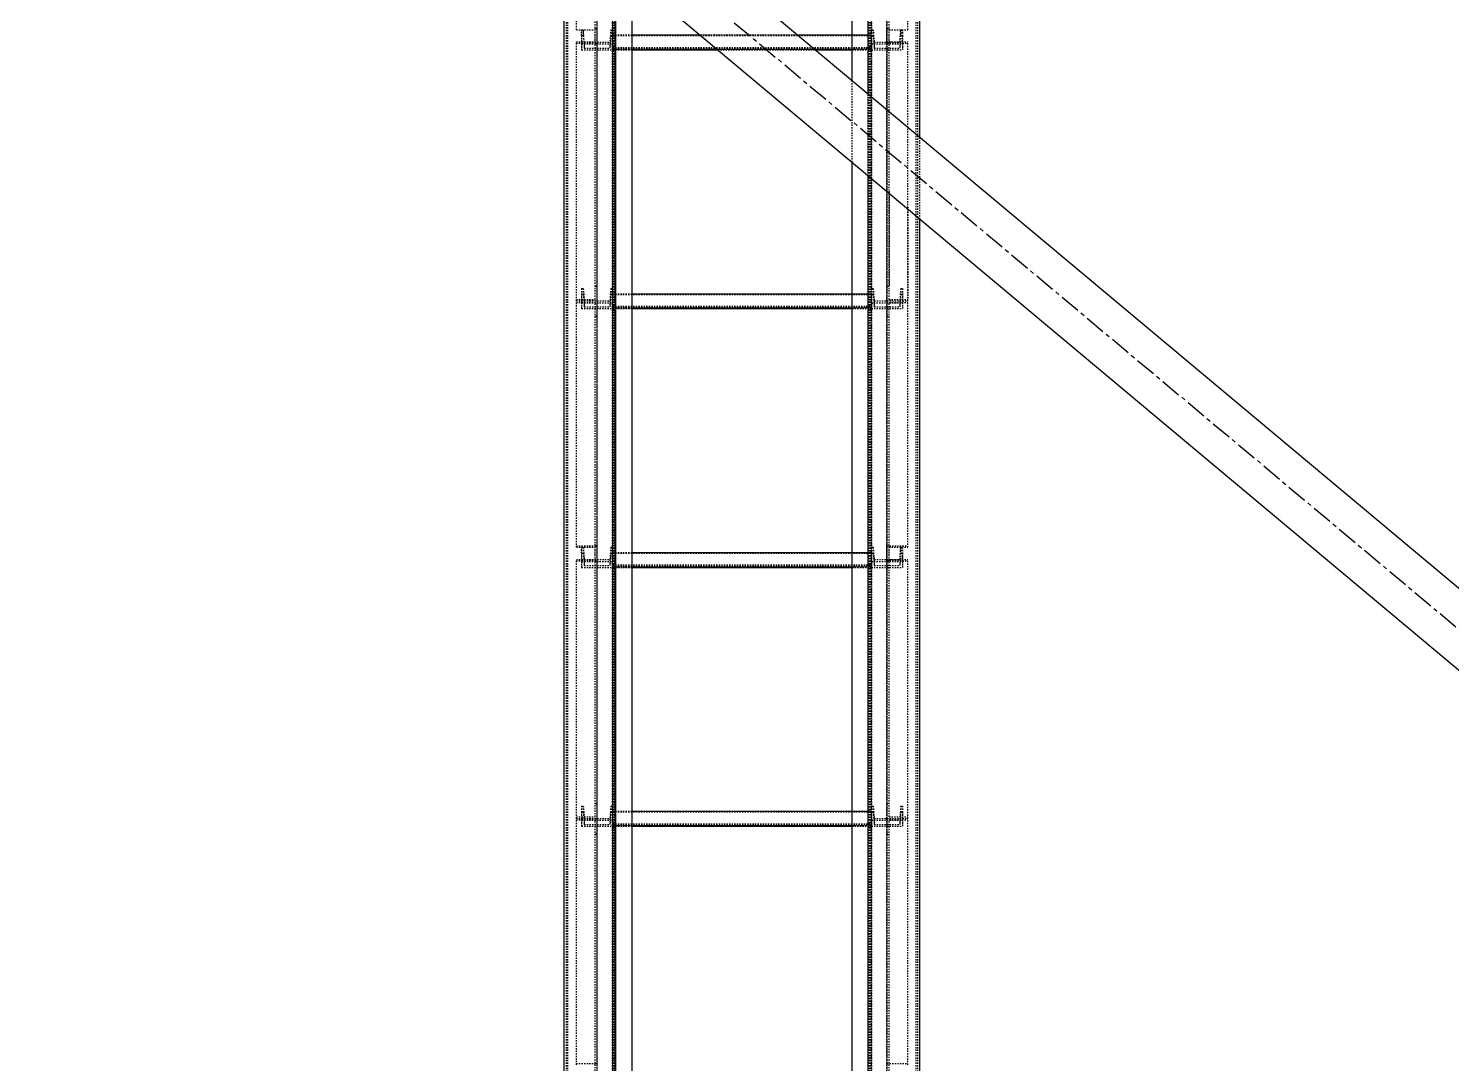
# Model space of a CAD drawing. Header units: millimetres. Extents: x 5143 to 30813, y 232 to 21408.
# Drawn here: x 24339 to 24889, y 10978 to 11378 of the extents above; entities that cross this region are included whole.
import ezdxf

# ---------------------------------------------------------------- set-up
doc = ezdxf.new("R2010")
doc.units = ezdxf.units.MM
doc.header["$LTSCALE"] = 0.25
for name, pattern in [('CENTER', [50.8, 31.75, -6.35, 6.35, -6.35]), ('XKITLINE00', [0]), ('XKITLINE02', [4, 2, -2]), ('XKITLINE03', [6, 3, -1, 1, -1])]:
    doc.linetypes.add(name, pattern=pattern)

msp = doc.modelspace()

# ---------------------------------------------------------------- linework, layer by layer
at = {"color": 1, "linetype": 'XKITLINE03'}
for p, q in [((24559, 10814.34), (24559, 12467.81)), ((24670.99, 10814.34), (24670.99, 12467.81)), ((24565, 12460.27), (24565, 10820.27)), ((24665, 10820.27), (24665, 12460.27)), ((24559, 11273.08), (24559, 11372.59)), ((24565, 11370.06), (24565, 11372.33)), ((24565, 11370.31), (24664.97, 11370.31)), ((24664.97, 11372.33), (24664.97, 11370.06)), ((24670.98, 11372.59), (24670.98, 11273.08)), ((24559, 11178.44), (24559, 11273.08)), ((24565, 11270.08), (24565, 11272.36)), ((24565, 11270.33), (24664.97, 11270.33)), ((24664.97, 11272.36), (24664.97, 11270.08)), ((24670.98, 11273.08), (24670.98, 11178.44)), ((24559, 11073.12), (24559, 11172.63)), ((24565, 11170.1), (24565, 11172.38)), ((24565, 11170.35), (24664.97, 11170.35)), ((24664.97, 11172.38), (24664.97, 11170.1)), ((24670.98, 11172.63), (24670.98, 11073.12)), ((24559, 10978.48), (24559, 11073.12)), ((24565, 11070.12), (24565, 11072.4)), ((24664.97, 11072.4), (24664.97, 11070.12)), ((24670.98, 11073.12), (24670.98, 10978.48)), ((24565, 11070.37), (24664.97, 11070.37))]:
    msp.add_line(p, q, dxfattribs=at)
at = {"color": 3, "linetype": 'XKITLINE02'}
for p, q in [((24546.3, 10867.93), (24546.3, 12464.01)), ((24547.15, 10820.27), (24547.15, 12464.01)), ((24547.68, 10820.27), (24547.68, 12464.27)), ((24564.91, 10820.27), (24564.92, 12464.27)), ((24565.45, 10820.27), (24565.45, 12464.01)), ((24664.54, 10820.27), (24664.54, 12464.01)), ((24665.07, 10820.27), (24665.07, 12464.27)), ((24682.31, 10820.27), (24682.31, 12464.27)), ((24682.84, 10820.27), (24682.84, 12464.01)), ((24565, 10820.27), (24565, 12460.68)), ((24565.85, 10820.3), (24565.85, 12460.65)), ((24572.5, 10884.14), (24572.5, 12460.66)), ((24657.5, 10820.66), (24657.5, 12460.66)), ((24664.15, 10820.3), (24664.15, 12460.65)), ((24665, 10820.27), (24665, 12460.68)), ((24663.69, 10854.23), (24663.69, 12426.32)), ((24566.3, 10880.3), (24566.3, 12400.21)), ((24565, 12377.22), (24565, 10820.27)), ((24565.85, 12377.22), (24565.85, 10820.3)), ((24551, 11377.81), (24551, 11473.04)), ((24558.2, 11372.47), (24558.2, 11472.44)), ((24559, 11372.47), (24559, 11473.04)), ((24670.98, 11372.47), (24670.98, 11473.04)), ((24671.78, 11372.47), (24671.78, 11472.44)), ((24678.98, 11377.81), (24678.98, 11473.04)), ((24551, 11377.81), (24558.2, 11377.81)), ((24551, 11273.08), (24551, 11373.16)), ((24551, 11373.16), (24558.2, 11373.16)), ((24553, 11375.56), (24553, 11377.83)), ((24553, 11377.83), (24553.68, 11377.83)), ((24553, 11377.81), (24553, 11372.33)), ((24553, 11375.56), (24553.68, 11375.56)), ((24553, 11375.56), (24553, 11370.06)), ((24553.68, 11377.83), (24553.68, 11375.56)), ((24554.06, 11373.03), (24553.68, 11377.83)), ((24553.68, 11375.56), (24554.06, 11370.76)), ((24554.06, 11373.03), (24554.06, 11370.76)), ((24554.06, 11373.03), (24563.93, 11373.03)), ((24558.2, 11273.65), (24558.2, 11378.28)), ((24558.2, 11378.28), (24559, 11378.28)), ((24559, 11273.08), (24559, 11378.28)), ((24564.32, 11377.83), (24563.93, 11373.03)), ((24564.32, 11375.56), (24563.93, 11370.76)), ((24563.93, 11373.03), (24563.93, 11370.76)), ((24564.32, 11377.83), (24564.32, 11375.56)), ((24564.32, 11377.83), (24565, 11377.83)), ((24564.32, 11375.56), (24565, 11375.56)), ((24565, 11377.83), (24565, 11375.56)), ((24565, 11377.83), (24565, 11372.33)), ((24565, 11370.06), (24565, 11375.81)), ((24565, 11375.81), (24572.5, 11375.81)), ((24565, 11375.79), (24664.97, 11375.79)), ((24565, 11375.58), (24664.97, 11375.58)), ((24565, 11375.56), (24565, 11370.06)), ((24565, 11375.56), (24664.97, 11375.56)), ((24598.78, 11375.81), (24636.54, 11375.81)), ((24657.5, 11375.81), (24664.97, 11375.81)), ((24664.97, 11370.06), (24664.97, 11375.81)), ((24664.97, 11377.83), (24664.97, 11372.33)), ((24664.97, 11377.83), (24665.66, 11377.83)), ((24664.97, 11377.83), (24664.97, 11375.56)), ((24664.97, 11375.56), (24664.97, 11370.06)), ((24664.97, 11375.56), (24665.66, 11375.56)), ((24665.66, 11377.83), (24666.04, 11373.03)), ((24665.66, 11377.83), (24665.66, 11375.56)), ((24665.66, 11375.56), (24666.04, 11370.76)), ((24666.04, 11373.03), (24675.91, 11373.03)), ((24666.04, 11373.03), (24666.04, 11370.76)), ((24670.98, 11316.16), (24670.98, 11378.28)), ((24670.98, 11378.28), (24671.78, 11378.28)), ((24671.78, 11273.65), (24671.78, 11378.28)), ((24671.78, 11377.81), (24678.98, 11377.81)), ((24671.78, 11373.16), (24678.98, 11373.16)), ((24675.91, 11373.03), (24676.3, 11377.83)), ((24676.3, 11375.56), (24675.91, 11370.76)), ((24675.91, 11373.03), (24675.91, 11370.76)), ((24676.3, 11377.83), (24676.98, 11377.83)), ((24676.3, 11377.83), (24676.3, 11375.56)), ((24676.3, 11375.56), (24676.98, 11375.56)), ((24676.98, 11372.33), (24676.98, 11377.83)), ((24676.98, 11377.83), (24676.98, 11375.56)), ((24676.98, 11375.56), (24676.98, 11370.06)), ((24678.98, 11273.08), (24678.98, 11373.16)), ((24551, 11372.59), (24559, 11372.59)), ((24553, 11372.33), (24553, 11370.06)), ((24553, 11372.33), (24565, 11372.33)), ((24553, 11370.06), (24565, 11370.06)), ((24554.06, 11370.76), (24563.93, 11370.76)), ((24558.2, 11372.47), (24559, 11372.47)), ((24565, 11372.33), (24565, 11370.06)), ((24565, 11370.99), (24664.97, 11370.99)), ((24565, 11370.78), (24664.97, 11370.78)), ((24565, 11370.31), (24572.5, 11370.31)), ((24565, 11370.06), (24572.5, 11370.06)), ((24605.34, 11370.31), (24643.11, 11370.31)), ((24605.63, 11370.06), (24643.4, 11370.06)), ((24657.5, 11370.31), (24664.97, 11370.31)), ((24657.5, 11370.06), (24664.97, 11370.06)), ((24664.97, 11372.33), (24676.98, 11372.33)), ((24664.97, 11372.33), (24664.97, 11370.06)), ((24664.97, 11370.06), (24676.98, 11370.06)), ((24666.04, 11370.76), (24675.91, 11370.76)), ((24670.98, 11372.59), (24678.98, 11372.59)), ((24670.98, 11372.47), (24671.78, 11372.47)), ((24676.98, 11372.33), (24676.98, 11370.06)), ((24657.5, 11326.64), (24657.5, 11358.26)), ((24663.69, 11321.45), (24663.69, 11353.07)), ((24683.69, 11304.7), (24683.69, 11336.33)), ((24670.98, 11273.08), (24670.98, 11316.16)), ((24671.78, 11315.49), (24671.78, 11278.77)), ((24678.98, 11309.46), (24678.98, 11273.65)), ((24553, 11277.85), (24553, 11275.58)), ((24553, 11277.85), (24553.68, 11277.85)), ((24553, 11277.85), (24553, 11272.36)), ((24553, 11275.58), (24553.68, 11275.58)), ((24553, 11275.58), (24553, 11270.08)), ((24553.68, 11277.85), (24553.68, 11275.58)), ((24553.68, 11277.85), (24554.06, 11273.06)), ((24553.68, 11275.58), (24554.06, 11270.78)), ((24558.2, 11278.77), (24559, 11278.77)), ((24564.32, 11277.85), (24563.93, 11273.06)), ((24564.32, 11275.58), (24563.93, 11270.78)), ((24564.32, 11277.85), (24564.32, 11275.58)), ((24564.32, 11277.85), (24565, 11277.85)), ((24564.32, 11275.58), (24565, 11275.58)), ((24565, 11277.85), (24565, 11275.58)), ((24565, 11277.85), (24565, 11272.36)), ((24565, 11270.08), (24565, 11275.83)), ((24565, 11275.83), (24572.5, 11275.83)), ((24565, 11275.81), (24664.97, 11275.81)), ((24565, 11275.6), (24664.97, 11275.6)), ((24565, 11275.58), (24664.97, 11275.58)), ((24565, 11275.58), (24565, 11270.08)), ((24657.5, 11275.83), (24664.97, 11275.83)), ((24664.97, 11277.85), (24664.97, 11272.36)), ((24664.97, 11277.85), (24665.66, 11277.85)), ((24664.97, 11277.85), (24664.97, 11275.58)), ((24664.97, 11270.08), (24664.97, 11275.83)), ((24664.97, 11275.58), (24664.97, 11270.08)), ((24664.97, 11275.58), (24665.66, 11275.58)), ((24665.66, 11277.85), (24666.04, 11273.06)), ((24665.66, 11277.85), (24665.66, 11275.58)), ((24665.66, 11275.58), (24666.04, 11270.78)), ((24670.98, 11278.77), (24671.78, 11278.77)), ((24676.3, 11277.85), (24675.91, 11273.06)), ((24676.3, 11275.58), (24675.91, 11270.78)), ((24676.3, 11277.85), (24676.98, 11277.85)), ((24676.3, 11277.85), (24676.3, 11275.58)), ((24676.3, 11275.58), (24676.98, 11275.58)), ((24676.98, 11277.85), (24676.98, 11272.36)), ((24676.98, 11277.85), (24676.98, 11275.58)), ((24676.98, 11275.58), (24676.98, 11270.08)), ((24551, 11273.65), (24558.2, 11273.65)), ((24551, 11273.08), (24559, 11273.08)), ((24551, 11177.85), (24551, 11273.08)), ((24551, 11273.08), (24559, 11273.08)), ((24551, 11272.48), (24558.2, 11272.48)), ((24553, 11272.36), (24553, 11270.08)), ((24553, 11272.36), (24565, 11272.36)), ((24553, 11270.08), (24565, 11270.08)), ((24554.06, 11273.06), (24554.06, 11270.78)), ((24554.06, 11273.06), (24563.93, 11273.06)), ((24554.06, 11270.78), (24563.93, 11270.78)), ((24558.2, 11172.51), (24558.2, 11272.48)), ((24559, 11172.51), (24559, 11273.08)), ((24563.93, 11273.06), (24563.93, 11270.78)), ((24565, 11272.36), (24565, 11270.08)), ((24565, 11271.01), (24664.97, 11271.01)), ((24565, 11270.81), (24664.97, 11270.81)), ((24565, 11270.33), (24572.5, 11270.33)), ((24565, 11270.08), (24572.5, 11270.08)), ((24657.5, 11270.33), (24664.97, 11270.33)), ((24657.5, 11270.08), (24664.97, 11270.08)), ((24664.97, 11272.36), (24676.98, 11272.36)), ((24664.97, 11272.36), (24664.97, 11270.08)), ((24664.97, 11270.08), (24676.98, 11270.08)), ((24666.04, 11273.06), (24675.91, 11273.06)), ((24666.04, 11273.06), (24666.04, 11270.78)), ((24666.04, 11270.78), (24675.91, 11270.78)), ((24670.98, 11273.08), (24678.98, 11273.08)), ((24670.98, 11172.51), (24670.98, 11273.08)), ((24670.98, 11273.08), (24678.98, 11273.08)), ((24671.78, 11273.65), (24678.98, 11273.65)), ((24671.78, 11172.51), (24671.78, 11272.48)), ((24671.78, 11272.48), (24678.98, 11272.48)), ((24675.91, 11273.06), (24675.91, 11270.78)), ((24676.98, 11272.36), (24676.98, 11270.08)), ((24678.98, 11177.85), (24678.98, 11273.08)), ((24558.2, 11267.14), (24559, 11267.14)), ((24670.98, 11267.14), (24671.78, 11267.14)), ((24551, 11178.44), (24559, 11178.44)), ((24551, 11177.85), (24558.2, 11177.85)), ((24553, 11175.6), (24553, 11177.87)), ((24553, 11177.87), (24553.68, 11177.87)), ((24553, 11177.85), (24553, 11172.38)), ((24553, 11175.6), (24553.68, 11175.6)), ((24553, 11175.6), (24553, 11170.1)), ((24553.68, 11177.87), (24553.68, 11175.6)), ((24553.68, 11177.87), (24554.06, 11173.08)), ((24553.68, 11175.6), (24554.06, 11170.8)), ((24558.2, 11073.69), (24558.2, 11178.32)), ((24558.2, 11178.32), (24559, 11178.32)), ((24559, 11073.12), (24559, 11178.32)), ((24564.32, 11177.87), (24563.93, 11173.08)), ((24564.32, 11175.6), (24563.93, 11170.8)), ((24564.32, 11177.87), (24564.32, 11175.6)), ((24564.32, 11177.87), (24565, 11177.87)), ((24564.32, 11175.6), (24565, 11175.6)), ((24565, 11177.87), (24565, 11175.6)), ((24565, 11177.87), (24565, 11172.38)), ((24565, 11170.1), (24565, 11175.85)), ((24565, 11175.85), (24572.5, 11175.85)), ((24565, 11175.83), (24664.97, 11175.83)), ((24565, 11175.62), (24664.97, 11175.62)), ((24565, 11175.6), (24664.97, 11175.6)), ((24565, 11175.6), (24565, 11170.1)), ((24657.5, 11175.85), (24664.97, 11175.85)), ((24664.97, 11170.1), (24664.97, 11175.85)), ((24664.97, 11177.87), (24664.97, 11172.38)), ((24664.97, 11177.87), (24665.66, 11177.87)), ((24664.97, 11177.87), (24664.97, 11175.6)), ((24664.97, 11175.6), (24664.97, 11170.1)), ((24664.97, 11175.6), (24665.66, 11175.6)), ((24665.66, 11177.87), (24666.04, 11173.08)), ((24665.66, 11177.87), (24665.66, 11175.6)), ((24665.66, 11175.6), (24666.04, 11170.8)), ((24670.98, 11178.44), (24678.98, 11178.44)), ((24670.98, 11073.12), (24670.98, 11178.32)), ((24670.98, 11178.32), (24671.78, 11178.32)), ((24671.78, 11073.69), (24671.78, 11178.32)), ((24671.78, 11177.85), (24678.98, 11177.85)), ((24675.91, 11173.08), (24676.3, 11177.87)), ((24676.3, 11175.6), (24675.91, 11170.8)), ((24676.3, 11177.87), (24676.98, 11177.87)), ((24676.3, 11177.87), (24676.3, 11175.6)), ((24676.3, 11175.6), (24676.98, 11175.6)), ((24676.98, 11172.38), (24676.98, 11177.87)), ((24676.98, 11177.87), (24676.98, 11175.6)), ((24676.98, 11175.6), (24676.98, 11170.1)), ((24551, 11073.12), (24551, 11173.2)), ((24551, 11173.2), (24558.2, 11173.2)), ((24551, 11172.63), (24559, 11172.63)), ((24553, 11172.38), (24553, 11170.1)), ((24553, 11172.38), (24565, 11172.38)), ((24553, 11170.1), (24565, 11170.1)), ((24554.06, 11173.08), (24554.06, 11170.8)), ((24554.06, 11173.08), (24563.93, 11173.08)), ((24554.06, 11170.8), (24563.93, 11170.8)), ((24558.2, 11172.51), (24559, 11172.51)), ((24563.93, 11173.08), (24563.93, 11170.8)), ((24565, 11172.38), (24565, 11170.1)), ((24565, 11171.03), (24664.97, 11171.03)), ((24565, 11170.83), (24664.97, 11170.83)), ((24565, 11170.35), (24572.5, 11170.35)), ((24565, 11170.1), (24572.5, 11170.1)), ((24657.5, 11170.35), (24664.97, 11170.35)), ((24657.5, 11170.1), (24664.97, 11170.1)), ((24664.97, 11172.38), (24676.98, 11172.38)), ((24664.97, 11172.38), (24664.97, 11170.1)), ((24664.97, 11170.1), (24676.98, 11170.1)), ((24666.04, 11173.08), (24675.91, 11173.08)), ((24666.04, 11173.08), (24666.04, 11170.8)), ((24666.04, 11170.8), (24675.91, 11170.8)), ((24670.98, 11172.63), (24678.98, 11172.63)), ((24670.98, 11172.51), (24671.78, 11172.51)), ((24671.78, 11173.2), (24678.98, 11173.2)), ((24675.91, 11173.08), (24675.91, 11170.8)), ((24676.98, 11172.38), (24676.98, 11170.1)), ((24678.98, 11073.12), (24678.98, 11173.2)), ((24553, 11077.9), (24553, 11075.62)), ((24553, 11077.9), (24553.68, 11077.9)), ((24553, 11077.9), (24553, 11072.4)), ((24553.68, 11077.9), (24553.68, 11075.62)), ((24553.68, 11077.9), (24554.06, 11073.1)), ((24558.2, 11078.81), (24559, 11078.81)), ((24564.32, 11077.9), (24563.93, 11073.1)), ((24564.32, 11077.9), (24564.32, 11075.62)), ((24564.32, 11077.9), (24565, 11077.9)), ((24565, 11077.9), (24565, 11075.62)), ((24565, 11077.9), (24565, 11072.4)), ((24664.97, 11077.9), (24664.97, 11072.4)), ((24664.97, 11077.9), (24665.66, 11077.9)), ((24664.97, 11077.9), (24664.97, 11075.62)), ((24665.66, 11077.9), (24666.04, 11073.1)), ((24665.66, 11077.9), (24665.66, 11075.62)), ((24670.98, 11078.81), (24671.78, 11078.81)), ((24676.3, 11077.9), (24675.91, 11073.1)), ((24676.3, 11077.9), (24676.98, 11077.9)), ((24676.3, 11077.9), (24676.3, 11075.62)), ((24676.98, 11077.9), (24676.98, 11072.4)), ((24676.98, 11077.9), (24676.98, 11075.62)), ((24551, 11073.69), (24558.2, 11073.69)), ((24551, 11073.12), (24559, 11073.12)), ((24551, 10977.89), (24551, 11073.12)), ((24551, 11073.12), (24559, 11073.12)), ((24551, 11072.52), (24558.2, 11072.52)), ((24553, 11075.62), (24553.68, 11075.62)), ((24553, 11075.62), (24553, 11070.12)), ((24553, 11072.4), (24553, 11070.12)), ((24553, 11072.4), (24565, 11072.4)), ((24553.68, 11075.62), (24554.06, 11070.82)), ((24554.06, 11073.1), (24554.06, 11070.82)), ((24554.06, 11073.1), (24563.93, 11073.1)), ((24554.06, 11070.82), (24563.93, 11070.82)), ((24558.2, 10972.55), (24558.2, 11072.52)), ((24559, 10972.55), (24559, 11073.12)), ((24564.32, 11075.62), (24563.93, 11070.82)), ((24563.93, 11073.1), (24563.93, 11070.82)), ((24564.32, 11075.62), (24565, 11075.62)), ((24565, 11070.12), (24565, 11075.87)), ((24565, 11075.87), (24572.5, 11075.87)), ((24565, 11075.85), (24664.97, 11075.85)), ((24565, 11075.64), (24664.97, 11075.64)), ((24565, 11075.62), (24565, 11070.12)), ((24565, 11075.62), (24664.97, 11075.62)), ((24565, 11072.4), (24565, 11070.12)), ((24565, 11071.05), (24664.97, 11071.05)), ((24565, 11070.85), (24664.97, 11070.85)), ((24657.5, 11075.87), (24664.97, 11075.87)), ((24664.97, 11070.12), (24664.97, 11075.87)), ((24664.97, 11075.62), (24664.97, 11070.12)), ((24664.97, 11075.62), (24665.66, 11075.62)), ((24664.97, 11072.4), (24676.98, 11072.4)), ((24664.97, 11072.4), (24664.97, 11070.12)), ((24665.66, 11075.62), (24666.04, 11070.82)), ((24666.04, 11073.1), (24675.91, 11073.1)), ((24666.04, 11073.1), (24666.04, 11070.82)), ((24666.04, 11070.82), (24675.91, 11070.82)), ((24670.98, 11073.12), (24678.98, 11073.12)), ((24670.98, 10972.55), (24670.98, 11073.12)), ((24670.98, 11073.12), (24678.98, 11073.12)), ((24671.78, 11073.69), (24678.98, 11073.69)), ((24671.78, 10972.55), (24671.78, 11072.52)), ((24671.78, 11072.52), (24678.98, 11072.52)), ((24676.3, 11075.62), (24675.91, 11070.82)), ((24675.91, 11073.1), (24675.91, 11070.82)), ((24676.3, 11075.62), (24676.98, 11075.62)), ((24676.98, 11075.62), (24676.98, 11070.12)), ((24676.98, 11072.4), (24676.98, 11070.12)), ((24678.98, 10977.89), (24678.98, 11073.12)), ((24553, 11070.12), (24565, 11070.12)), ((24558.2, 11067.18), (24559, 11067.18)), ((24565, 11070.37), (24572.5, 11070.37)), ((24565, 11070.12), (24572.5, 11070.12)), ((24657.5, 11070.37), (24664.97, 11070.37)), ((24657.5, 11070.12), (24664.97, 11070.12)), ((24664.97, 11070.12), (24676.98, 11070.12)), ((24670.98, 11067.18), (24671.78, 11067.18)), ((24551, 10978.48), (24559, 10978.48)), ((24670.98, 10978.48), (24678.98, 10978.48))]:
    msp.add_line(p, q, dxfattribs=at)
at = {"color": 7, "linetype": 'XKITLINE00'}
for p, q in [((24683.69, 11336.33), (24683.69, 11944.21)), ((24663.69, 11353.07), (24663.69, 11927.46)), ((24657.5, 11358.26), (24657.5, 11922.27)), ((24546.3, 10930.57), (24546.3, 11419.75)), ((24566.3, 10930.57), (24566.3, 11403)), ((24572.5, 10930.57), (24572.5, 11397.81)), ((24572.5, 11375.81), (24598.78, 11375.81)), ((24636.54, 11375.81), (24657.5, 11375.81)), ((24572.5, 11370.31), (24605.34, 11370.31)), ((24572.5, 11370.06), (24605.63, 11370.06)), ((24643.11, 11370.31), (24657.5, 11370.31)), ((24643.4, 11370.06), (24657.5, 11370.06)), ((24657.5, 10930.57), (24657.5, 11326.64)), ((24663.69, 10930.57), (24663.69, 11321.45)), ((24683.69, 10930.57), (24683.69, 11304.7)), ((24572.5, 11275.83), (24657.5, 11275.83)), ((24572.5, 11270.33), (24657.5, 11270.33)), ((24572.5, 11270.08), (24657.5, 11270.08)), ((24572.5, 11175.85), (24657.5, 11175.85)), ((24572.5, 11170.35), (24657.5, 11170.35)), ((24572.5, 11170.1), (24657.5, 11170.1)), ((24572.5, 11075.87), (24657.5, 11075.87)), ((24572.5, 11070.37), (24657.5, 11070.37)), ((24572.5, 11070.12), (24657.5, 11070.12))]:
    msp.add_line(p, q, dxfattribs=at)
at = {"color": 8, "linetype": 'CENTER'}
msp.add_line((24339.36, 11608.82), (25173.61, 10910.27), dxfattribs=at)
at = {"color": 8, "linetype": 'XKITLINE00'}
for p, q in [((24362.91, 11604.93), (25162.32, 10935.55)), ((24361.88, 11574.15), (25130.47, 10930.57))]:
    msp.add_line(p, q, dxfattribs=at)
at = {"color": 1, "linetype": 'XKITLINE00'}
for centre in [(24559, 11372.59), (24565, 11372.33), (24565, 11370.31), (24565, 11370.06), (24664.97, 11370.31), (24664.97, 11372.33), (24664.97, 11370.06), (24670.98, 11372.59), (24559, 11273.08), (24559, 11273.08), (24565, 11272.36), (24565, 11270.33), (24565, 11270.08), (24664.97, 11272.36), (24664.97, 11270.33), (24664.97, 11270.08), (24670.98, 11273.08), (24670.98, 11273.08), (24559, 11178.44), (24670.98, 11178.44), (24559, 11172.63), (24565, 11172.38), (24565, 11170.35), (24565, 11170.1), (24664.97, 11170.35), (24664.97, 11172.38), (24664.97, 11170.1), (24670.98, 11172.63), (24559, 11073.12), (24559, 11073.12), (24565, 11072.4), (24664.97, 11072.4), (24670.98, 11073.12), (24670.98, 11073.12), (24565, 11070.37), (24565, 11070.12), (24664.97, 11070.37), (24664.97, 11070.12), (24559, 10978.48), (24670.98, 10978.48)]:
    msp.add_circle(centre, 0.05, dxfattribs=at)

doc.saveas('drawing.dxf')
